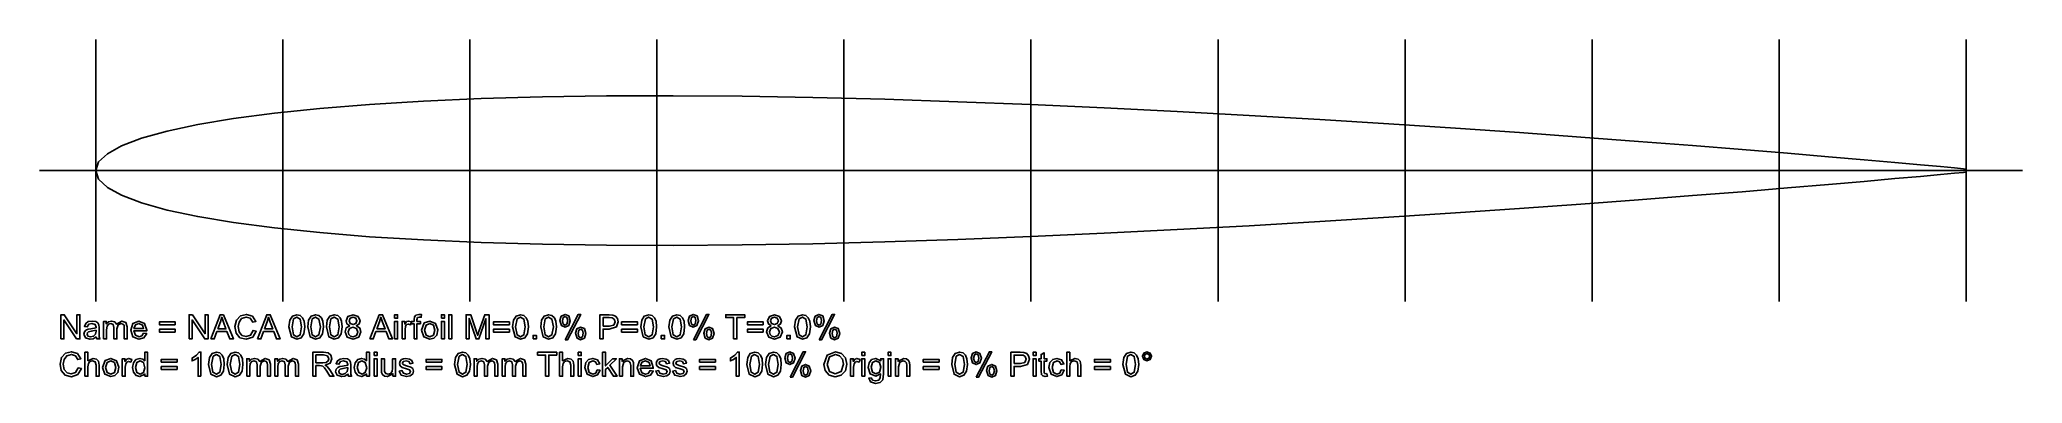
# Model space of a CAD drawing. Extents: x 0 to 106, y 0 to 18.
import ezdxf

# ---------------------------------------------------------------- set-up
doc = ezdxf.new("R2010")
doc.units = 0

msp = doc.modelspace()

# ---------------------------------------------------------------- linework, layer by layer
at = {"layer": 'Layer 1', "color": 7}
for points in [[(3, 4.5), (3, 18.5)], [(0, 11.5), (106, 11.5)], [(5.558008, 2.800586), (5.721484, 2.780371), (5.578222, 2.558008), (5.311035, 2.478906), (4.98584, 2.604589), (4.866308, 2.958788), (4.987597, 3.324413), (5.302246, 3.454492), (5.608105, 3.32705), (5.726758, 2.968456), (5.725879, 2.926269), (5.029785, 2.926269), (5.116797, 2.690723), (5.311914, 2.608985), (5.460449, 2.654688), (5.558007, 2.800586), (5.558008, 2.800586)], [(5.038574, 3.056348), (5.559766, 3.056348), (5.5, 3.233008), (5.304004, 3.324414), (5.120312, 3.251465), (5.038574, 3.056348), (5.038574, 3.056348)], [(7.252539, 3.257617), (6.401758, 3.257617), (6.401758, 3.405273), (7.252539, 3.405273), (7.252539, 3.257617)], [(11.411523, 2.951757), (11.582031, 2.908691), (11.388672, 2.587891), (11.048535, 2.478027), (10.709277, 2.562402), (10.510644, 2.808496), (10.442974, 3.153906), (10.519434, 3.50459), (10.738282, 3.732227), (11.051173, 3.810449), (11.376368, 3.712012), (11.560059, 3.435156), (11.392188, 3.395605), (11.26211, 3.60039), (11.047657, 3.664551), (10.798927, 3.593359), (10.65918, 3.401758), (10.61875, 3.154785), (10.66621, 2.867383), (10.815624, 2.68457), (11.034471, 2.623926), (11.27705, 2.706543), (11.411522, 2.951758), (11.411523, 2.951757)], [(13.329296, 3.135449), (13.375876, 3.502832), (13.515622, 3.718164), (13.749411, 3.79375), (13.931345, 3.751562), (14.060544, 3.631152), (14.140524, 3.439551), (14.169524, 3.135449), (14.122944, 2.768945), (13.983198, 2.553613), (13.749409, 2.478027), (13.456734, 2.611621), (13.329292, 3.135449), (13.329296, 3.135449)], [(13.491894, 3.135449), (13.565724, 2.712695), (13.749415, 2.608105), (13.932228, 2.713574), (14.006938, 3.135449), (13.932228, 3.558203), (13.747657, 3.662793), (13.573634, 3.570508), (13.491894, 3.135449), (13.491894, 3.135449)], [(14.330371, 3.135449), (14.376951, 3.502832), (14.516697, 3.718164), (14.750486, 3.79375), (14.93242, 3.751562), (15.061619, 3.631152), (15.141599, 3.439551), (15.170599, 3.135449), (15.124019, 2.768945), (14.984273, 2.553613), (14.750484, 2.478027), (14.457808, 2.611621), (14.330367, 3.135449), (14.330371, 3.135449)], [(14.492969, 3.135449), (14.566799, 2.712695), (14.75049, 2.608105), (14.933303, 2.713574), (15.008013, 3.135449), (14.933303, 3.558203), (14.748732, 3.662793), (14.574709, 3.570508), (14.492969, 3.135449), (14.492969, 3.135449)], [(15.331445, 3.135449), (15.378025, 3.502832), (15.517771, 3.718164), (15.75156, 3.79375), (15.933494, 3.751562), (16.062693, 3.631152), (16.142673, 3.439551), (16.171673, 3.135449), (16.125093, 2.768945), (15.985347, 2.553613), (15.751558, 2.478027), (15.458882, 2.611621), (15.331441, 3.135449), (15.331445, 3.135449)], [(15.494042, 3.135449), (15.567872, 2.712695), (15.751563, 2.608105), (15.934375, 2.713574), (16.009085, 3.135449), (15.934375, 3.558203), (15.749805, 3.662793), (15.575782, 3.570508), (15.494042, 3.135449), (15.494042, 3.135449)], [(16.575977, 3.19873), (16.430078, 3.301562), (16.382618, 3.461523), (16.483692, 3.697949), (16.752638, 3.79375), (17.02422, 3.695312), (17.127052, 3.457129), (17.079592, 3.300683), (16.937209, 3.19873), (17.117385, 3.073926), (17.179785, 2.868261), (17.062891, 2.590527), (16.755273, 2.478027), (16.447656, 2.590527), (16.330762, 2.872656), (16.394042, 3.082715), (16.575976, 3.19873), (16.575977, 3.19873)], [(16.544337, 3.466796), (16.603227, 3.317382), (16.756156, 3.259374), (16.90557, 3.316503), (16.96446, 3.458007), (16.90382, 3.603906), (16.754406, 3.663671), (16.604113, 3.605664), (16.544343, 3.466796), (16.544337, 3.466796)], [(18.028809, 3.029101), (18.465625, 3.029101), (18.331152, 3.385937), (18.239742, 3.653125), (18.170312, 3.407031), (18.028809, 3.029101)], [(20.419432, 2.966699), (20.563573, 3.350781), (20.857128, 3.454492), (21.171776, 3.32793), (21.293944, 2.979883), (21.239454, 2.695996), (21.08213, 2.536035), (20.85713, 2.478906), (20.539845, 2.60459), (20.419434, 2.966699), (20.419432, 2.966699)], [(20.58203, 2.966699), (20.66025, 2.697754), (20.857125, 2.608985), (21.053121, 2.698633), (21.131341, 2.971973), (21.052241, 3.233887), (20.857124, 3.323535), (20.660249, 3.234766), (20.582029, 2.966699), (20.58203, 2.966699)], [(25.111034, 3.257617), (24.260252, 3.257617), (24.260252, 3.405273), (25.111034, 3.405273), (25.111034, 3.257617)], [(25.285936, 3.135449), (25.332516, 3.502832), (25.472262, 3.718164), (25.706052, 3.79375), (25.887985, 3.751562), (26.017184, 3.631152), (26.097164, 3.439551), (26.126164, 3.135449), (26.079584, 2.768945), (25.939838, 2.553613), (25.706049, 2.478027), (25.413373, 2.611621), (25.285931, 3.135449), (25.285936, 3.135449)], [(25.448534, 3.135449), (25.522364, 2.712695), (25.706056, 2.608105), (25.888868, 2.713574), (25.963578, 3.135449), (25.888868, 3.558203), (25.704298, 3.662793), (25.530274, 3.570508), (25.448534, 3.135449), (25.448534, 3.135449)], [(26.787109, 3.135449), (26.833689, 3.502832), (26.973435, 3.718164), (27.207225, 3.79375), (27.389158, 3.751562), (27.518357, 3.631152), (27.598337, 3.439551), (27.627337, 3.135449), (27.580757, 2.768945), (27.441011, 2.553613), (27.207222, 2.478027), (26.914546, 2.611621), (26.787104, 3.135449), (26.787109, 3.135449)], [(26.949707, 3.135449), (27.023537, 2.712695), (27.207229, 2.608105), (27.390041, 2.713574), (27.464751, 3.135449), (27.390041, 3.558203), (27.205471, 3.662793), (27.031447, 3.570508), (26.949707, 3.135449), (26.949707, 3.135449)], [(27.818066, 3.479102), (27.887496, 3.71377), (28.088765, 3.810449), (28.289156, 3.723438), (28.369136, 3.469434), (28.288276, 3.217188), (28.090522, 3.129297), (27.895405, 3.216309), (27.818065, 3.479101), (27.818066, 3.479102)], [(28.093164, 3.701465), (27.994724, 3.650488), (27.956054, 3.463281), (27.995604, 3.288379), (28.093164, 3.238281), (28.191604, 3.289258), (28.231154, 3.475586), (28.191604, 3.650488), (28.093164, 3.701465), (28.093164, 3.701465)], [(30.123437, 3.175879), (30.456543, 3.175879), (30.691211, 3.237402), (30.760641, 3.410546), (30.719331, 3.548535), (30.612104, 3.625), (30.453022, 3.636425), (30.123432, 3.636425), (30.123437, 3.175879)], [(31.965625, 3.257617), (31.114844, 3.257617), (31.114844, 3.405273), (31.965625, 3.405273), (31.965625, 3.257617)], [(32.140526, 3.135449), (32.187106, 3.502832), (32.326852, 3.718164), (32.560641, 3.79375), (32.742575, 3.751562), (32.871774, 3.631152), (32.951754, 3.43955), (32.980754, 3.135449), (32.934174, 2.768945), (32.794428, 2.553613), (32.560639, 2.478027), (32.267963, 2.611621), (32.140522, 3.135449), (32.140526, 3.135449)], [(32.303123, 3.135449), (32.376953, 2.712695), (32.560644, 2.608105), (32.743456, 2.713574), (32.818166, 3.135449), (32.743456, 3.558203), (32.558886, 3.662793), (32.384863, 3.570507), (32.303123, 3.135449), (32.303123, 3.135449)], [(33.641697, 3.135449), (33.688277, 3.502832), (33.828023, 3.718164), (34.061812, 3.79375), (34.243746, 3.751562), (34.372945, 3.631152), (34.452925, 3.439551), (34.481925, 3.135449), (34.435345, 2.768945), (34.295599, 2.553613), (34.06181, 2.478027), (33.769134, 2.611621), (33.641693, 3.135449), (33.641697, 3.135449)], [(33.804295, 3.135449), (33.878125, 2.712695), (34.061816, 2.608105), (34.244629, 2.713574), (34.319339, 3.135449), (34.244629, 3.558203), (34.060058, 3.662793), (33.886035, 3.570508), (33.804295, 3.135449), (33.804295, 3.135449)], [(34.672655, 3.479102), (34.742085, 3.71377), (34.943355, 3.810449), (35.143745, 3.723438), (35.223725, 3.469434), (35.142865, 3.217188), (34.945111, 3.129297), (34.749994, 3.216309), (34.672654, 3.479101), (34.672655, 3.479102)], [(34.947753, 3.701465), (34.849313, 3.650488), (34.810643, 3.463281), (34.850193, 3.288379), (34.947753, 3.238281), (35.046193, 3.289258), (35.085743, 3.475586), (35.046193, 3.650488), (34.947753, 3.701465), (34.947753, 3.701465)], [(38.686622, 3.257617), (37.835841, 3.257617), (37.835841, 3.405273), (38.686622, 3.405273), (38.686622, 3.257617)], [(39.10498, 3.19873), (38.959081, 3.301563), (38.911621, 3.461523), (39.012696, 3.697949), (39.281641, 3.79375), (39.553223, 3.695312), (39.656055, 3.457129), (39.608595, 3.300684), (39.466212, 3.198731), (39.646388, 3.073926), (39.708788, 2.868262), (39.591894, 2.590527), (39.284277, 2.478027), (38.976659, 2.590527), (38.859765, 2.872656), (38.923045, 3.082715), (39.104979, 3.198731), (39.10498, 3.19873)], [(39.07334, 3.466797), (39.13223, 3.317383), (39.285159, 3.259375), (39.434574, 3.316504), (39.493464, 3.458008), (39.432824, 3.603906), (39.28341, 3.663672), (39.133117, 3.605664), (39.073347, 3.466797), (39.07334, 3.466797)], [(40.362694, 3.135449), (40.409274, 3.502832), (40.54902, 3.718164), (40.782809, 3.79375), (40.964743, 3.751562), (41.093942, 3.631152), (41.173922, 3.439551), (41.202922, 3.135449), (41.156342, 2.768945), (41.016596, 2.553613), (40.782807, 2.478027), (40.490131, 2.611621), (40.36269, 3.135449), (40.362694, 3.135449)], [(40.525291, 3.135449), (40.599121, 2.712695), (40.782812, 2.608105), (40.965624, 2.713574), (41.040334, 3.135449), (40.965624, 3.558203), (40.781054, 3.662793), (40.607031, 3.570508), (40.525291, 3.135449), (40.525291, 3.135449)], [(41.393652, 3.479102), (41.463082, 3.71377), (41.664351, 3.810449), (41.864742, 3.723438), (41.944722, 3.469434), (41.863862, 3.217188), (41.666108, 3.129297), (41.470991, 3.216309), (41.393651, 3.479101), (41.393652, 3.479102)], [(41.66875, 3.701465), (41.57031, 3.650488), (41.53164, 3.463281), (41.57119, 3.288379), (41.66875, 3.238281), (41.76719, 3.289258), (41.80674, 3.475586), (41.76719, 3.650488), (41.66875, 3.701465), (41.66875, 3.701465)], [(3.014453, 2.968457), (2.756055, 2.908691), (2.618066, 2.87705), (2.555664, 2.825195), (2.533691, 2.750488), (2.581152, 2.645019), (2.721777, 2.602831), (2.884375, 2.642382), (2.988965, 2.752245), (3.014453, 2.910449), (3.014453, 2.968457)], [(16.493357, 2.871777), (16.524997, 2.74082), (16.620797, 2.642383), (16.757027, 2.608106), (16.944234, 2.681055), (17.018064, 2.866504), (16.941604, 3.055469), (16.75176, 3.130176), (16.566311, 3.056348), (16.493361, 2.871778), (16.493357, 2.871777)], [(25.111034, 2.866504), (24.260252, 2.866504), (24.260252, 3.01416), (25.111034, 3.01416), (25.111034, 2.866504)], [(28.651269, 2.802344), (28.720699, 3.037012), (28.922847, 3.133692), (29.123238, 3.04668), (29.203218, 2.792676), (29.122358, 2.54043), (28.923725, 2.452539), (28.728608, 2.539551), (28.651268, 2.802344), (28.651269, 2.802344)], [(28.927246, 3.024707), (28.827926, 2.973731), (28.789256, 2.786524), (28.828806, 2.612501), (28.926366, 2.561523), (29.025686, 2.612501), (29.065236, 2.798829), (29.025686, 2.973731), (28.927246, 3.024707), (28.927246, 3.024707)], [(31.965625, 2.866504), (31.114844, 2.866504), (31.114844, 3.01416), (31.965625, 3.01416), (31.965625, 2.866504)], [(35.505859, 2.802344), (35.575289, 3.037012), (35.777438, 3.133692), (35.977828, 3.04668), (36.057808, 2.792676), (35.976948, 2.54043), (35.778316, 2.452539), (35.583198, 2.539551), (35.505858, 2.802344), (35.505859, 2.802344)], [(35.781835, 3.024707), (35.682515, 2.973731), (35.643845, 2.786524), (35.683395, 2.612501), (35.780955, 2.561523), (35.880275, 2.612501), (35.919825, 2.798829), (35.880275, 2.973731), (35.781835, 3.024707), (35.781835, 3.024707)], [(38.686622, 2.866504), (37.835841, 2.866504), (37.835841, 3.01416), (38.686622, 3.01416), (38.686622, 2.866504)], [(39.02236, 2.871777), (39.054, 2.74082), (39.1498, 2.642383), (39.28603, 2.608106), (39.473237, 2.681055), (39.547067, 2.866505), (39.470607, 3.055469), (39.280763, 3.130176), (39.095314, 3.056348), (39.022364, 2.871778), (39.02236, 2.871777)], [(42.226855, 2.802344), (42.296285, 3.037012), (42.498433, 3.133692), (42.698824, 3.04668), (42.778804, 2.792676), (42.697944, 2.54043), (42.499311, 2.452539), (42.304194, 2.539551), (42.226854, 2.802344), (42.226855, 2.802344)], [(42.502832, 3.024707), (42.403512, 2.973731), (42.364842, 2.786524), (42.404392, 2.612501), (42.501952, 2.561523), (42.601272, 2.612501), (42.640822, 2.798829), (42.601272, 2.973731), (42.502832, 3.024707), (42.502832, 3.024707)], [(2.058203, 0.951758), (2.228711, 0.908692), (2.035351, 0.587891), (1.695215, 0.478027), (1.355957, 0.562402), (1.157324, 0.808496), (1.089648, 1.153906), (1.166113, 1.50459), (1.384961, 1.732227), (1.697852, 1.81045), (2.023047, 1.712013), (2.206738, 1.435157), (2.038867, 1.395606), (1.908789, 1.600391), (1.694336, 1.664551), (1.445606, 1.593359), (1.305859, 1.401757), (1.265429, 1.154784), (1.31289, 0.867382), (1.462305, 0.68457), (1.681152, 0.623926), (1.92373, 0.706543), (2.058203, 0.951757), (2.058203, 0.951758)], [(3.52334, 0.966699), (3.601563, 0.697754), (3.798438, 0.608985), (3.994434, 0.698633), (4.072657, 0.971973), (3.993555, 1.233887), (3.798438, 1.323535), (3.601563, 1.234765), (3.52334, 0.966698), (3.52334, 0.966699)], [(5.125586, 0.96582), (5.201172, 0.697754), (5.37959, 0.608985), (5.555371, 0.69336), (5.62832, 0.952637), (5.554492, 1.233887), (5.372558, 1.323535), (5.195898, 1.237402), (5.125586, 0.96582), (5.125586, 0.96582)], [(7.353613, 1.257617), (6.502832, 1.257617), (6.502832, 1.405273), (7.353613, 1.405273), (7.353613, 1.257617)], [(9.192285, 1.135449), (9.266113, 0.712695), (9.449805, 0.608106), (9.632617, 0.713574), (9.707324, 1.135449), (9.632617, 1.558203), (9.448047, 1.662793), (9.274023, 1.570508), (9.192285, 1.135449), (9.192285, 1.135449)], [(10.030762, 1.135449), (10.077342, 1.502832), (10.217088, 1.718164), (10.450877, 1.79375), (10.63281, 1.751562), (10.76201, 1.631152), (10.84199, 1.43955), (10.87099, 1.135449), (10.82441, 0.768945), (10.684664, 0.553613), (10.450875, 0.478027), (10.158199, 0.611621), (10.030758, 1.135449), (10.030762, 1.135449)], [(10.193359, 1.135449), (10.267189, 0.712695), (10.450881, 0.608106), (10.633693, 0.713574), (10.708403, 1.135449), (10.633693, 1.558203), (10.449123, 1.662793), (10.2751, 1.570508), (10.19336, 1.135449), (10.193359, 1.135449)], [(14.768066, 1.219824), (15.13457, 1.219824), (15.317383, 1.243554), (15.417578, 1.320898), (15.451858, 1.436914), (15.385058, 1.587207), (15.175878, 1.646094), (14.768065, 1.646094), (14.768066, 1.219824)], [(16.483691, 0.615137), (16.314062, 0.509668), (16.140039, 0.478906), (15.903613, 0.553613), (15.820993, 0.746093), (15.851753, 0.870898), (15.933493, 0.962304), (16.047751, 1.014159), (16.188376, 1.03789), (16.470504, 1.092382), (16.471383, 1.133691), (16.426563, 1.269922), (16.246387, 1.323535), (16.081153, 1.283984), (16.002933, 1.145995), (15.848246, 1.167089), (15.917676, 1.32705), (16.057422, 1.421093), (16.269239, 1.454491), (16.463477, 1.426366), (16.57334, 1.355175), (16.62256, 1.247949), (16.63046, 1.10205), (16.63046, 0.891113), (16.64016, 0.611621), (16.680566, 0.5), (16.515332, 0.5), (16.483692, 0.615137), (16.483691, 0.615137)], [(16.981152, 0.96582), (17.056742, 0.697754), (17.235159, 0.608985), (17.410941, 0.69336), (17.483891, 0.952637), (17.410061, 1.233887), (17.228127, 1.323535), (17.051467, 1.237402), (16.981157, 0.96582), (16.981152, 0.96582)], [(19.214454, 0.778613), (19.370899, 0.803222), (19.443849, 0.659082), (19.612599, 0.608984), (19.774318, 0.652929), (19.827048, 0.757518), (19.780468, 0.841893), (19.618749, 0.895506), (19.37705, 0.971092), (19.275097, 1.059862), (19.240817, 1.185546), (19.268937, 1.300683), (19.347157, 1.389452), (19.447353, 1.435155), (19.584462, 1.454491), (19.776942, 1.42285), (19.899989, 1.336717), (19.954479, 1.192576), (19.799791, 1.171482), (19.738271, 1.283982), (19.595888, 1.324412), (19.440321, 1.288377), (19.393741, 1.204002), (19.413081, 1.148631), (19.473731, 1.106443), (19.613477, 1.066013), (19.847266, 0.992185), (19.951856, 0.909568), (19.989646, 0.774217), (19.943066, 0.624803), (19.810351, 0.516697), (19.613476, 0.478904), (19.335742, 0.55449), (19.214453, 0.778611), (19.214454, 0.778613)], [(21.510156, 1.257617), (20.659375, 1.257617), (20.659375, 1.405273), (21.510156, 1.405273), (21.510156, 1.257617)], [(22.185156, 1.135449), (22.231736, 1.502832), (22.371482, 1.718164), (22.605271, 1.79375), (22.787205, 1.751562), (22.916404, 1.631152), (22.996384, 1.43955), (23.025384, 1.135449), (22.978804, 0.768945), (22.839058, 0.553613), (22.605269, 0.478027), (22.312593, 0.611621), (22.185152, 1.135449), (22.185156, 1.135449)], [(22.347754, 1.135449), (22.421584, 0.712695), (22.605275, 0.608105), (22.788088, 0.713574), (22.862798, 1.135449), (22.788088, 1.558203), (22.603517, 1.662793), (22.429494, 1.570508), (22.347754, 1.135449), (22.347754, 1.135449)], [(29.806151, 0.841894), (29.961718, 0.82168), (29.830761, 0.569433), (29.573241, 0.478906), (29.264745, 0.603711), (29.148729, 0.963184), (29.198829, 1.227735), (29.35088, 1.397363), (29.574122, 1.454492), (29.822852, 1.377148), (29.946778, 1.15918), (29.79297, 1.135449), (29.71475, 1.276953), (29.580277, 1.324414), (29.386039, 1.238281), (29.311329, 0.967578), (29.383399, 0.694238), (29.571485, 0.608984), (29.727052, 0.666113), (29.806152, 0.841894), (29.806151, 0.841894)], [(32.637109, 0.800586), (32.800586, 0.780371), (32.657324, 0.558008), (32.390136, 0.478907), (32.064941, 0.60459), (31.94541, 0.958789), (32.066699, 1.324414), (32.381347, 1.454492), (32.687207, 1.327051), (32.805859, 0.968457), (32.80498, 0.92627), (32.108886, 0.92627), (32.195896, 0.690723), (32.391013, 0.608985), (32.539548, 0.654688), (32.637108, 0.800587), (32.637109, 0.800586)], [(32.117675, 1.056348), (32.638867, 1.056348), (32.579097, 1.233008), (32.383101, 1.324414), (32.19941, 1.251465), (32.11767, 1.056348), (32.117675, 1.056348)], [(32.935937, 0.778613), (33.092382, 0.803222), (33.165332, 0.659082), (33.334082, 0.608984), (33.495801, 0.652929), (33.548531, 0.757518), (33.501951, 0.841893), (33.340233, 0.895506), (33.098533, 0.971092), (32.99658, 1.059862), (32.9623, 1.185546), (32.99042, 1.300683), (33.06864, 1.389452), (33.168835, 1.435155), (33.305944, 1.454491), (33.498425, 1.42285), (33.621472, 1.336717), (33.675962, 1.192576), (33.521274, 1.171482), (33.459754, 1.283982), (33.317371, 1.324412), (33.161805, 1.288377), (33.115225, 1.204002), (33.134565, 1.148631), (33.195205, 1.106443), (33.334951, 1.066013), (33.56874, 0.992185), (33.67333, 0.909568), (33.71112, 0.774217), (33.66454, 0.624803), (33.531825, 0.516697), (33.33495, 0.478904), (33.057216, 0.55449), (32.935927, 0.778611), (32.935937, 0.778613)], [(33.835938, 0.778613), (33.992384, 0.803222), (34.065334, 0.659082), (34.234084, 0.608984), (34.395803, 0.652929), (34.448533, 0.757518), (34.401953, 0.841893), (34.240234, 0.895506), (33.998535, 0.971092), (33.896582, 1.059862), (33.862302, 1.185546), (33.890432, 1.300683), (33.968652, 1.389452), (34.068847, 1.435155), (34.205957, 1.454491), (34.398437, 1.42285), (34.521484, 1.336717), (34.575974, 1.192576), (34.421287, 1.171482), (34.359767, 1.283982), (34.217385, 1.324412), (34.061818, 1.288377), (34.015238, 1.204002), (34.034578, 1.148631), (34.095228, 1.106443), (34.234974, 1.066013), (34.468763, 0.992185), (34.573353, 0.909568), (34.611143, 0.774217), (34.564563, 0.624803), (34.431848, 0.516697), (34.234973, 0.478904), (33.957238, 0.55449), (33.835949, 0.778611), (33.835938, 0.778613)], [(36.131641, 1.257617), (35.280859, 1.257617), (35.280859, 1.405273), (36.131641, 1.405273), (36.131641, 1.257617)], [(37.402539, 0.5), (37.244336, 0.5), (37.244336, 1.508105), (37.094043, 1.399121), (36.92793, 1.317383), (36.92793, 1.470312), (37.159961, 1.621484), (37.300586, 1.79375), (37.402539, 1.79375), (37.402539, 0.5)], [(37.807713, 1.135449), (37.854293, 1.502832), (37.994039, 1.718164), (38.227828, 1.79375), (38.409761, 1.751562), (38.538961, 1.631152), (38.618941, 1.43955), (38.647941, 1.135449), (38.601361, 0.768945), (38.461615, 0.553613), (38.227826, 0.478027), (37.93515, 0.611621), (37.807709, 1.135449), (37.807713, 1.135449)], [(37.97031, 1.135449), (38.04414, 0.712695), (38.227832, 0.608106), (38.410644, 0.713574), (38.485354, 1.135449), (38.410644, 1.558203), (38.226074, 1.662793), (38.05205, 1.570508), (37.97031, 1.135449), (37.97031, 1.135449)], [(38.808788, 1.135449), (38.855368, 1.502832), (38.995114, 1.718164), (39.228903, 1.79375), (39.410837, 1.751562), (39.540036, 1.631152), (39.620016, 1.43955), (39.649016, 1.135449), (39.602436, 0.768945), (39.46269, 0.553613), (39.2289, 0.478027), (38.936225, 0.611621), (38.808783, 1.135449), (38.808788, 1.135449)], [(38.971386, 1.135449), (39.045216, 0.712695), (39.228907, 0.608106), (39.41172, 0.713574), (39.48643, 1.135449), (39.41172, 1.558203), (39.22715, 1.662793), (39.053126, 1.570508), (38.971386, 1.135449), (38.971386, 1.135449)], [(39.839747, 1.479102), (39.909177, 1.71377), (40.110447, 1.81045), (40.310838, 1.723438), (40.390818, 1.469434), (40.309958, 1.217188), (40.112204, 1.129297), (39.917087, 1.216309), (39.839747, 1.479101), (39.839747, 1.479102)], [(40.114845, 1.701465), (40.016405, 1.650489), (39.977735, 1.463282), (40.017285, 1.288379), (40.114845, 1.238281), (40.213285, 1.289258), (40.252835, 1.475586), (40.213285, 1.650489), (40.114845, 1.701465), (40.114845, 1.701465)], [(40.67295, 0.802344), (40.74238, 1.037012), (40.944528, 1.133692), (41.144919, 1.04668), (41.224899, 0.792676), (41.144039, 0.54043), (40.945406, 0.452539), (40.750289, 0.539551), (40.672949, 0.802344), (40.67295, 0.802344)], [(41.922751, 1.127539), (42.095016, 1.629394), (42.539743, 1.811328), (42.861423, 1.726074), (43.079391, 1.48789), (43.154981, 1.14248), (43.075881, 0.791797), (42.85176, 0.557129), (42.538869, 0.478027), (42.213674, 0.565918), (41.996584, 0.805859), (41.922754, 1.127539), (41.922751, 1.127539)], [(42.098532, 1.124899), (42.223337, 0.757516), (42.537985, 0.623922), (42.854391, 0.759274), (42.979196, 1.143356), (42.925586, 1.417575), (42.770019, 1.599508), (42.540625, 1.664547), (42.228613, 1.539743), (42.098535, 1.124899), (42.098532, 1.124899)], [(44.324802, 0.422656), (44.47861, 0.399804), (44.53222, 0.296093), (44.693059, 0.252148), (44.862688, 0.296093), (44.943548, 0.41914), (44.954978, 0.622167), (44.696579, 0.5), (44.39863, 0.638867), (44.293161, 0.971973), (44.341501, 1.218066), (44.481247, 1.392969), (44.697458, 1.454492), (44.969919, 1.320898), (44.969919, 1.433398), (45.115817, 1.433398), (45.115817, 0.626562), (45.070997, 0.318066), (44.930372, 0.173925), (44.693946, 0.121191), (44.424122, 0.196777), (44.324802, 0.422656), (44.324802, 0.422656)], [(44.455759, 0.983398), (44.528709, 0.715332), (44.711521, 0.630957), (44.894334, 0.714453), (44.968164, 0.978125), (44.891704, 1.236523), (44.708892, 1.323535), (44.529595, 1.237402), (44.455765, 0.983398), (44.455759, 0.983398)], [(48.088279, 1.257617), (47.237498, 1.257617), (47.237498, 1.405273), (48.088279, 1.405273), (48.088279, 1.257617)], [(48.763279, 1.135449), (48.809859, 1.502832), (48.949605, 1.718164), (49.183394, 1.79375), (49.365328, 1.751562), (49.494527, 1.631152), (49.574507, 1.43955), (49.603507, 1.135449), (49.556927, 0.768945), (49.417181, 0.553613), (49.183392, 0.478027), (48.890716, 0.611621), (48.763275, 1.135449), (48.763279, 1.135449)], [(48.925877, 1.135449), (48.999707, 0.712695), (49.183398, 0.608105), (49.366211, 0.713574), (49.440921, 1.135449), (49.366211, 1.558203), (49.18164, 1.662793), (49.007617, 1.570508), (48.925877, 1.135449), (48.925877, 1.135449)], [(49.794238, 1.479101), (49.863668, 1.713769), (50.064938, 1.810449), (50.265328, 1.723437), (50.345308, 1.469434), (50.264448, 1.217188), (50.066694, 1.129297), (49.871577, 1.216309), (49.794237, 1.479101), (49.794238, 1.479101)], [(50.069335, 1.701465), (49.970895, 1.650489), (49.932225, 1.463282), (49.971775, 1.288379), (50.069335, 1.238281), (50.167775, 1.289258), (50.207325, 1.475586), (50.167775, 1.650489), (50.069335, 1.701465), (50.069335, 1.701465)], [(50.070214, 0.452539), (50.775097, 1.810449), (50.903417, 1.810449), (50.201171, 0.452539), (50.070214, 0.452539)], [(50.627441, 0.802344), (50.696871, 1.037012), (50.89902, 1.133692), (51.09941, 1.04668), (51.17939, 0.792676), (51.09853, 0.54043), (50.899898, 0.452539), (50.70478, 0.539551), (50.62744, 0.802344), (50.627441, 0.802344)], [(52.099609, 1.175879), (52.432714, 1.175879), (52.667382, 1.237402), (52.736812, 1.410547), (52.695502, 1.548535), (52.58828, 1.625), (52.429198, 1.636426), (52.099609, 1.636426), (52.099609, 1.175879)], [(53.854783, 0.641504), (53.877633, 0.501758), (53.758102, 0.487696), (53.624508, 0.514942), (53.557708, 0.586133), (53.538368, 0.77334), (53.538368, 1.310351), (53.422361, 1.310351), (53.422361, 1.433398), (53.538377, 1.433398), (53.538377, 1.664551), (53.695701, 1.759473), (53.695701, 1.433399), (53.854783, 1.433399), (53.854783, 1.310352), (53.695701, 1.310352), (53.695701, 0.764551), (53.703601, 0.677539), (53.730851, 0.646777), (53.785341, 0.635351), (53.854771, 0.641501), (53.854783, 0.641504)], [(54.618554, 0.841894), (54.77412, 0.82168), (54.643163, 0.569433), (54.385644, 0.478906), (54.077148, 0.603711), (53.961132, 0.963184), (54.011232, 1.227735), (54.163282, 1.397363), (54.386525, 1.454492), (54.635255, 1.377148), (54.759181, 1.15918), (54.605372, 1.135449), (54.527152, 1.276953), (54.392679, 1.324414), (54.198441, 1.238281), (54.123731, 0.967578), (54.195801, 0.694238), (54.383887, 0.608984), (54.539453, 0.666113), (54.618553, 0.841894), (54.618554, 0.841894)], [(57.242969, 1.257617), (56.392187, 1.257617), (56.392187, 1.405273), (57.242969, 1.405273), (57.242969, 1.257617)], [(57.917969, 1.135449), (57.964549, 1.502832), (58.104295, 1.718164), (58.338084, 1.79375), (58.520018, 1.751562), (58.649217, 1.631152), (58.729197, 1.43955), (58.758197, 1.135449), (58.711617, 0.768945), (58.571871, 0.553613), (58.338082, 0.478027), (58.045406, 0.611621), (57.917965, 1.135449), (57.917969, 1.135449)], [(58.080566, 1.135449), (58.154396, 0.712695), (58.338087, 0.608105), (58.520899, 0.713574), (58.595609, 1.135449), (58.520899, 1.558203), (58.336329, 1.662793), (58.162306, 1.570508), (58.080566, 1.135449), (58.080566, 1.135449)], [(58.956834, 1.566992), (59.028024, 1.739258), (59.20029, 1.810449), (59.373434, 1.739258), (59.444624, 1.566992), (59.372554, 1.393848), (59.200289, 1.322657), (59.028023, 1.393848), (58.956833, 1.566992), (58.956834, 1.566992)], [(59.052634, 1.566992), (59.095704, 1.461523), (59.201173, 1.418457), (59.304884, 1.461523), (59.348834, 1.566992), (59.304884, 1.671582), (59.201173, 1.715527), (59.095704, 1.671582), (59.052634, 1.566992), (59.052634, 1.566992)], [(16.470507, 0.968457), (16.212109, 0.908691), (16.074121, 0.87705), (16.011721, 0.825194), (15.989751, 0.750487), (16.037211, 0.645018), (16.177836, 0.60283), (16.340433, 0.642381), (16.445023, 0.752244), (16.470513, 0.910448), (16.470507, 0.968457)], [(21.510156, 0.866504), (20.659375, 0.866504), (20.659375, 1.01416), (21.510156, 1.01416), (21.510156, 0.866504)], [(36.131641, 0.866504), (35.280859, 0.866504), (35.280859, 1.01416), (36.131641, 1.01416), (36.131641, 0.866504)], [(40.948927, 1.024707), (40.849607, 0.973731), (40.810937, 0.786524), (40.850487, 0.6125), (40.948047, 0.561523), (41.047367, 0.6125), (41.086917, 0.798829), (41.047367, 0.973731), (40.948927, 1.024707), (40.948927, 1.024707)], [(48.088279, 0.866504), (47.237498, 0.866504), (47.237498, 1.01416), (48.088279, 1.01416), (48.088279, 0.866504)], [(50.903417, 1.024707), (50.804097, 0.973731), (50.765427, 0.786524), (50.804977, 0.6125), (50.902537, 0.561523), (51.001857, 0.6125), (51.041407, 0.798829), (51.001857, 0.973731), (50.903417, 1.024707), (50.903417, 1.024707)], [(57.242969, 0.866504), (56.392187, 0.866504), (56.392187, 1.01416), (57.242969, 1.01416), (57.242969, 0.866504)]]:
    msp.add_lwpolyline(points, dxfattribs=at)
at = {"layer": 'Layer 1', "color": 96}
for points in [[(13, 4.5), (13, 18.5)], [(23, 4.5), (23, 18.5)], [(33, 4.5), (33, 18.5)], [(43, 4.5), (43, 18.5)], [(53, 4.5), (53, 18.5)], [(63, 4.5), (63, 18.5)], [(73, 4.5), (73, 18.5)], [(83, 4.5), (83, 18.5)], [(93, 4.5), (93, 18.5)], [(103, 4.5), (103, 18.5)]]:
    msp.add_lwpolyline(points, dxfattribs=at)
at = {"layer": 'Layer 1', "color": 10}
msp.add_lwpolyline([(103, 11.58), (102.85, 11.6), (102.38, 11.64), (101.62, 11.71), (100.55, 11.81), (99.19, 11.93), (97.55, 12.08), (95.63, 12.24), (93.45, 12.43), (91.02, 12.63), (88.36, 12.84), (85.47, 13.06), (82.39, 13.29), (79.12, 13.53), (75.7, 13.76), (72.13, 14), (68.45, 14.23), (64.67, 14.45), (60.82, 14.66), (56.92, 14.85), (53, 15.03), (49.08, 15.18), (45.18, 15.31), (41.33, 15.41), (37.55, 15.47), (33.87, 15.5), (30.3, 15.49), (26.88, 15.44), (23.61, 15.35), (20.53, 15.21), (17.64, 15.04), (14.98, 14.82), (12.55, 14.57), (10.37, 14.28), (8.45, 13.96), (6.81, 13.61), (5.45, 13.23), (4.38, 12.82), (3.62, 12.4), (3.15, 11.96), (3, 11.5), (3.15, 11.04), (3.62, 10.6), (4.38, 10.18), (5.45, 9.77), (6.81, 9.39), (8.45, 9.04), (10.37, 8.72), (12.55, 8.43), (14.98, 8.18), (17.64, 7.96), (20.53, 7.79), (23.61, 7.65), (26.88, 7.56), (30.3, 7.51), (33.87, 7.5), (37.55, 7.53), (41.33, 7.59), (45.18, 7.69), (49.08, 7.82), (53, 7.97), (56.92, 8.15), (60.82, 8.34), (64.67, 8.55), (68.45, 8.77), (72.13, 9), (75.7, 9.24), (79.12, 9.47), (82.39, 9.71), (85.47, 9.94), (88.36, 10.16), (91.02, 10.37), (93.45, 10.57), (95.63, 10.76), (97.55, 10.92), (99.19, 11.07), (100.55, 11.19), (101.62, 11.29), (102.38, 11.36), (102.85, 11.4), (103, 11.42)], dxfattribs=at)
at = {"layer": 'Layer 1', "color": 170}
msp.add_lwpolyline([(3, 11.5), (103, 11.5)], dxfattribs=at)
at = {"layer": 'Layer 1', "color": 7}
for points in [[(1.137109, 2.5), (1.137109, 3.788477), (1.312012, 3.788477), (1.98877, 2.776855), (1.98877, 3.788477), (2.152246, 3.788477), (2.152246, 2.5), (1.977344, 2.5), (1.300586, 3.5125), (1.300586, 2.5), (1.137109, 2.5)], [(3.027637, 2.615137), (2.858008, 2.509668), (2.683984, 2.478906), (2.447559, 2.553613), (2.364942, 2.746093), (2.395704, 2.870898), (2.477442, 2.962304), (2.591699, 3.014159), (2.732324, 3.03789), (3.014453, 3.092382), (3.015332, 3.133691), (2.970508, 3.269922), (2.790332, 3.323535), (2.625098, 3.283984), (2.546875, 3.145995), (2.392187, 3.16709), (2.461621, 3.327051), (2.601368, 3.421094), (2.813184, 3.454493), (3.007422, 3.426368), (3.117285, 3.355177), (3.166504, 3.24795), (3.174414, 3.102052), (3.174414, 2.891114), (3.184084, 2.611622), (3.224512, 2.5), (3.059277, 2.5), (3.027637, 2.615137), (3.027637, 2.615137)], [(3.419629, 2.5), (3.419629, 3.433398), (3.561133, 3.433398), (3.561133, 3.302441), (3.678027, 3.412305), (3.844141, 3.454493), (4.01377, 3.411427), (4.107813, 3.291016), (4.396094, 3.454493), (4.609668, 3.377149), (4.684375, 3.140723), (4.684375, 2.5), (4.527051, 2.5), (4.527051, 3.087988), (4.511231, 3.224219), (4.45586, 3.291895), (4.360938, 3.317383), (4.197461, 3.251465), (4.132422, 3.042285), (4.132422, 2.5), (3.974219, 2.5), (3.974219, 3.106445), (3.935547, 3.264648), (3.808984, 3.317382), (3.685058, 3.282226), (3.60332, 3.179394), (3.577832, 2.984277), (3.577832, 2.5), (3.419629, 2.5)], [(7.989941, 2.5), (7.989941, 3.788477), (8.164844, 3.788477), (8.841601, 2.776855), (8.841601, 3.788477), (9.005078, 3.788477), (9.005078, 2.5), (8.830176, 2.5), (8.153418, 3.5125), (8.153418, 2.5), (7.989941, 2.5)], [(9.150097, 2.5), (9.644921, 3.788477), (9.828613, 3.788477), (10.355956, 2.5), (10.161718, 2.5), (10.011425, 2.890234), (9.472656, 2.890234), (9.331152, 2.5), (9.150097, 2.5)], [(9.521874, 3.029101), (9.958691, 3.029101), (9.824218, 3.385937), (9.732812, 3.653125), (9.663378, 3.407031), (9.521874, 3.029101)], [(11.650585, 2.5), (12.14541, 3.788477), (12.329101, 3.788477), (12.856445, 2.5), (12.662206, 2.5), (12.511913, 2.890234), (11.973144, 2.890234), (11.83164, 2.5), (11.650585, 2.5)], [(12.022363, 3.029101), (12.459179, 3.029101), (12.324706, 3.385937), (12.2333, 3.653125), (12.163867, 3.407031), (12.022363, 3.029101)], [(17.657031, 2.5), (18.151855, 3.788477), (18.335547, 3.788477), (18.862891, 2.5), (18.668652, 2.5), (18.518359, 2.890234), (17.97959, 2.890234), (17.838086, 2.5), (17.657031, 2.5)], [(18.979786, 3.606543), (18.979786, 3.788477), (19.137989, 3.788477), (19.137989, 3.606543), (18.979786, 3.606543)], [(18.979786, 2.5), (18.979786, 3.433398), (19.137989, 3.433398), (19.137989, 2.5), (18.979786, 2.5)], [(19.377051, 2.5), (19.377051, 3.433398), (19.519434, 3.433398), (19.519434, 3.291894), (19.619629, 3.422852), (19.721582, 3.454492), (19.88418, 3.403516), (19.82969, 3.256738), (19.713674, 3.291015), (19.620514, 3.259374), (19.561624, 3.173241), (19.535254, 2.988671), (19.535254, 2.5), (19.377051, 2.5)], [(20.016015, 2.5), (20.016015, 3.310351), (19.876269, 3.310351), (19.876269, 3.433398), (20.016015, 3.433398), (20.016015, 3.532715), (20.032715, 3.672461), (20.112695, 3.771777), (20.274413, 3.810449), (20.42207, 3.794629), (20.39834, 3.656641), (20.30518, 3.66543), (20.203227, 3.634668), (20.173347, 3.519531), (20.173347, 3.433398), (20.355281, 3.433398), (20.355281, 3.310351), (20.173339, 3.310351), (20.173339, 2.5), (20.016015, 2.5)], [(21.480274, 3.606543), (21.480274, 3.788477), (21.638477, 3.788477), (21.638477, 3.606543), (21.480274, 3.606543)], [(21.480274, 2.5), (21.480274, 3.433398), (21.638477, 3.433398), (21.638477, 2.5), (21.480274, 2.5)], [(21.875782, 2.5), (21.875782, 3.788477), (22.033985, 3.788477), (22.033985, 2.5), (21.875782, 2.5)], [(22.794238, 2.5), (22.794238, 3.788477), (23.050879, 3.788477), (23.355859, 2.876172), (23.417379, 2.685449), (23.485929, 2.891992), (23.794426, 3.788477), (24.02382, 3.788477), (24.02382, 2.5), (23.859473, 2.5), (23.859473, 3.578418), (23.485059, 2.5), (23.33125, 2.5), (22.958594, 3.596875), (22.958594, 2.5), (22.794238, 2.5)], [(28.094043, 2.452539), (28.798925, 3.810449), (28.927246, 3.810449), (28.225, 2.452539), (28.094043, 2.452539)], [(29.952929, 2.5), (29.952929, 3.788477), (30.438964, 3.788477), (30.634961, 3.776172), (30.794043, 3.715527), (30.896875, 3.591602), (30.936425, 3.41582), (30.831836, 3.137207), (30.453906, 3.023828), (30.123437, 3.023828), (30.123437, 2.5), (29.952929, 2.5)], [(34.948632, 2.452539), (35.653515, 3.810449), (35.781835, 3.810449), (35.079589, 2.452539), (34.948632, 2.452539)], [(37.102834, 2.5), (37.102834, 3.636426), (36.678323, 3.636426), (36.678323, 3.788477), (37.699612, 3.788477), (37.699612, 3.636426), (37.273342, 3.636426), (37.273342, 2.5), (37.102834, 2.5)], [(41.669629, 2.452539), (42.374512, 3.810449), (42.502832, 3.810449), (41.800586, 2.452539), (41.669629, 2.452539)], [(7.252539, 2.866504), (6.401758, 2.866504), (6.401758, 3.01416), (7.252539, 3.01416), (7.252539, 2.866504)], [(26.37578, 2.5), (26.37578, 2.680176), (26.555955, 2.680176), (26.555955, 2.5), (26.37578, 2.5)], [(33.230371, 2.5), (33.230371, 2.680176), (33.410547, 2.680176), (33.410547, 2.5), (33.230371, 2.5)], [(39.951368, 2.5), (39.951368, 2.680176), (40.131544, 2.680176), (40.131544, 2.5), (39.951368, 2.5)], [(2.418555, 0.5), (2.418555, 1.788476), (2.576758, 1.788476), (2.576758, 1.326172), (2.85625, 1.454492), (3.036426, 1.413183), (3.14541, 1.300683), (3.178808, 1.091503), (3.178808, 0.5), (3.020605, 0.5), (3.020605, 1.091504), (2.96875, 1.263769), (2.823731, 1.318262), (2.691016, 1.281348), (2.603125, 1.18291), (2.576758, 1.010644), (2.576758, 0.5), (2.418555, 0.5)], [(3.360742, 0.966699), (3.504883, 1.350781), (3.798437, 1.454492), (4.113086, 1.32793), (4.235254, 0.979883), (4.180762, 0.695996), (4.023438, 0.536035), (3.798438, 0.478906), (3.481153, 0.60459), (3.360742, 0.966699), (3.360742, 0.966699)], [(4.418945, 0.5), (4.418945, 1.433398), (4.561328, 1.433398), (4.561328, 1.291895), (4.661523, 1.422852), (4.763476, 1.454493), (4.926074, 1.403516), (4.871582, 1.256738), (4.755566, 1.291015), (4.662402, 1.259374), (4.603515, 1.173241), (4.577148, 0.988671), (4.577148, 0.5), (4.418945, 0.5)], [(5.625683, 0.5), (5.625683, 0.617773), (5.364648, 0.478906), (5.158984, 0.540429), (5.013965, 0.711816), (4.962988, 0.96582), (5.00957, 1.218945), (5.149316, 1.393847), (5.357616, 1.454492), (5.50791, 1.418457), (5.615136, 1.326172), (5.615136, 1.788476), (5.772461, 1.788476), (5.772461, 0.5), (5.625683, 0.5)], [(8.624512, 0.5), (8.466308, 0.5), (8.466308, 1.508105), (8.316015, 1.399121), (8.149902, 1.317383), (8.149902, 1.470312), (8.381933, 1.621484), (8.522558, 1.79375), (8.624512, 1.79375), (8.624512, 0.5)], [(9.029687, 1.135449), (9.076269, 1.502832), (9.216016, 1.718164), (9.449805, 1.79375), (9.631738, 1.751562), (9.760937, 1.631152), (9.840917, 1.43955), (9.869921, 1.135449), (9.823339, 0.768945), (9.683593, 0.553613), (9.449804, 0.478027), (9.157129, 0.611621), (9.029687, 1.135449), (9.029687, 1.135449)], [(11.075781, 0.5), (11.075781, 1.433398), (11.217285, 1.433398), (11.217285, 1.302441), (11.334179, 1.412305), (11.500293, 1.454492), (11.669921, 1.411426), (11.763961, 1.291016), (12.052243, 1.454492), (12.265817, 1.377148), (12.340527, 1.140722), (12.340527, 0.5), (12.183203, 0.5), (12.183203, 1.087988), (12.167383, 1.224219), (12.112013, 1.291895), (12.017093, 1.317383), (11.853617, 1.251465), (11.788577, 1.042285), (11.788577, 0.5), (11.630371, 0.5), (11.630371, 1.106445), (11.591701, 1.264648), (11.465138, 1.317382), (11.341213, 1.282226), (11.259473, 1.179394), (11.233983, 0.984277), (11.233983, 0.5), (11.075781, 0.5)], [(12.575195, 0.5), (12.575195, 1.433398), (12.716699, 1.433398), (12.716699, 1.302441), (12.833594, 1.412305), (12.999707, 1.454492), (13.169336, 1.411426), (13.263376, 1.291016), (13.551657, 1.454492), (13.765231, 1.377148), (13.839941, 1.140722), (13.839941, 0.5), (13.682617, 0.5), (13.682617, 1.087988), (13.666797, 1.224219), (13.611427, 1.291895), (13.516507, 1.317383), (13.35303, 1.251465), (13.28799, 1.042285), (13.28799, 0.5), (13.129785, 0.5), (13.129785, 1.106445), (13.091115, 1.264648), (12.964553, 1.317382), (12.840627, 1.282226), (12.758887, 1.179394), (12.733397, 0.984277), (12.733397, 0.5), (12.575195, 0.5)], [(14.597559, 0.5), (14.597559, 1.788476), (15.168848, 1.788476), (15.430762, 1.75332), (15.574023, 1.631152), (15.627633, 1.436914), (15.538863, 1.205762), (15.264644, 1.086231), (15.367476, 1.022071), (15.50898, 0.850684), (15.733105, 0.5), (15.518652, 0.5), (15.348145, 0.768066), (15.225098, 0.945606), (15.138088, 1.031738), (15.060748, 1.066015), (14.965828, 1.072165), (14.768066, 1.072165), (14.768066, 0.5), (14.597559, 0.5)], [(17.481249, 0.5), (17.481249, 0.617773), (17.220214, 0.478906), (17.01455, 0.540429), (16.86953, 0.711816), (16.81855, 0.96582), (16.86513, 1.218945), (17.004876, 1.393847), (17.213177, 1.454492), (17.36347, 1.418457), (17.470696, 1.326172), (17.470696, 1.788476), (17.628021, 1.788476), (17.628021, 0.5), (17.481249, 0.5)], [(17.877636, 1.606543), (17.877636, 1.788476), (18.035839, 1.788476), (18.035839, 1.606543), (17.877636, 1.606543)], [(17.877636, 0.5), (17.877636, 1.433398), (18.035839, 1.433398), (18.035839, 0.5), (17.877636, 0.5)], [(18.888378, 0.5), (18.888378, 0.637109), (18.592186, 0.478906), (18.437499, 0.510547), (18.331151, 0.589649), (18.282811, 0.707423), (18.273111, 0.855079), (18.273111, 1.433398), (18.431315, 1.433398), (18.431315, 0.915723), (18.441015, 0.748731), (18.504295, 0.650293), (18.623826, 0.615137), (18.75742, 0.651172), (18.84531, 0.750488), (18.87168, 0.9333), (18.87168, 1.433398), (19.029883, 1.433398), (19.029883, 0.5), (18.888378, 0.5)], [(23.230175, 0.5), (23.230175, 1.433398), (23.371679, 1.433398), (23.371679, 1.302441), (23.488573, 1.412305), (23.654687, 1.454492), (23.824316, 1.411426), (23.918356, 1.291016), (24.206637, 1.454492), (24.420211, 1.377148), (24.494921, 1.140722), (24.494921, 0.5), (24.337597, 0.5), (24.337597, 1.087988), (24.321777, 1.224219), (24.266407, 1.291895), (24.171487, 1.317383), (24.00801, 1.251465), (23.94297, 1.042285), (23.94297, 0.5), (23.784765, 0.5), (23.784765, 1.106445), (23.746095, 1.264648), (23.619532, 1.317382), (23.495607, 1.282226), (23.413867, 1.179394), (23.388377, 0.984277), (23.388377, 0.5), (23.230175, 0.5)], [(24.729589, 0.5), (24.729589, 1.433398), (24.871093, 1.433398), (24.871093, 1.302441), (24.987988, 1.412305), (25.154101, 1.454492), (25.32373, 1.411426), (25.41777, 1.291016), (25.706051, 1.454492), (25.919625, 1.377148), (25.994335, 1.140722), (25.994335, 0.5), (25.837011, 0.5), (25.837011, 1.087988), (25.821191, 1.224219), (25.765821, 1.291895), (25.670901, 1.317383), (25.507424, 1.251465), (25.442384, 1.042285), (25.442384, 0.5), (25.284179, 0.5), (25.284179, 1.106445), (25.245509, 1.264648), (25.118947, 1.317382), (24.995021, 1.282226), (24.913281, 1.179394), (24.887791, 0.984277), (24.887791, 0.5), (24.729589, 0.5)], [(27.044628, 0.5), (27.044628, 1.636426), (26.620116, 1.636426), (26.620116, 1.788476), (27.641405, 1.788476), (27.641405, 1.636426), (27.215136, 1.636426), (27.215136, 0.5), (27.044628, 0.5)], [(27.796093, 0.5), (27.796093, 1.788476), (27.954296, 1.788476), (27.954296, 1.326172), (28.233788, 1.454492), (28.413964, 1.413183), (28.522948, 1.300683), (28.556348, 1.091503), (28.556348, 0.5), (28.398144, 0.5), (28.398144, 1.091504), (28.346284, 1.263769), (28.201265, 1.318262), (28.06855, 1.281348), (27.98066, 1.18291), (27.95429, 1.010644), (27.95429, 0.5), (27.796093, 0.5)], [(28.798046, 1.606543), (28.798046, 1.788476), (28.956249, 1.788476), (28.956249, 1.606543), (28.798046, 1.606543)], [(28.798046, 0.5), (28.798046, 1.433398), (28.956249, 1.433398), (28.956249, 0.5), (28.798046, 0.5)], [(30.097948, 0.5), (30.097948, 1.788476), (30.256151, 1.788476), (30.256151, 1.053711), (30.630565, 1.433398), (30.83535, 1.433398), (30.478514, 1.087109), (30.871385, 0.5), (30.676268, 0.5), (30.367772, 0.977246), (30.256151, 0.87002), (30.256151, 0.5), (30.097948, 0.5)], [(30.99707, 0.5), (30.99707, 1.433398), (31.139453, 1.433398), (31.139453, 1.300684), (31.436523, 1.454492), (31.591211, 1.42373), (31.697559, 1.344628), (31.746779, 1.227734), (31.755579, 1.073925), (31.755579, 0.5), (31.597363, 0.5), (31.597363, 1.067773), (31.578903, 1.211914), (31.512983, 1.288379), (31.40312, 1.317383), (31.228218, 1.253223), (31.155268, 1.009766), (31.155268, 0.5), (30.99707, 0.5)], [(40.115723, 0.452539), (40.820606, 1.810449), (40.948927, 1.810449), (40.24668, 0.452539), (40.115723, 0.452539)], [(43.352734, 0.5), (43.352734, 1.433398), (43.495117, 1.433398), (43.495117, 1.291895), (43.595312, 1.422852), (43.697266, 1.454493), (43.859863, 1.403516), (43.805373, 1.256738), (43.689357, 1.291015), (43.596197, 1.259374), (43.537307, 1.173241), (43.510937, 0.988671), (43.510937, 0.5), (43.352734, 0.5)], [(43.954782, 1.606543), (43.954782, 1.788476), (44.112985, 1.788476), (44.112985, 1.606543), (43.954782, 1.606543)], [(43.954782, 0.5), (43.954782, 1.433398), (44.112985, 1.433398), (44.112985, 0.5), (43.954782, 0.5)], [(45.35576, 1.606543), (45.35576, 1.788476), (45.513963, 1.788476), (45.513963, 1.606543), (45.35576, 1.606543)], [(45.35576, 0.5), (45.35576, 1.433398), (45.513963, 1.433398), (45.513963, 0.5), (45.35576, 0.5)], [(45.754784, 0.5), (45.754784, 1.433398), (45.897166, 1.433398), (45.897166, 1.300684), (46.194237, 1.454492), (46.348924, 1.42373), (46.455272, 1.344628), (46.504492, 1.227734), (46.513292, 1.073925), (46.513292, 0.5), (46.355077, 0.5), (46.355077, 1.067773), (46.336617, 1.211914), (46.270697, 1.288379), (46.160833, 1.317383), (45.985931, 1.253223), (45.912981, 1.009766), (45.912981, 0.5), (45.754784, 0.5)], [(51.929101, 0.5), (51.929101, 1.788476), (52.415136, 1.788476), (52.611132, 1.776171), (52.770214, 1.715527), (52.873046, 1.591602), (52.912596, 1.415821), (52.808006, 1.137207), (52.430076, 1.023828), (52.099609, 1.023828), (52.099609, 0.5), (51.929101, 0.5)], [(53.110349, 1.606543), (53.110349, 1.788476), (53.268552, 1.788476), (53.268552, 1.606543), (53.110349, 1.606543)], [(53.110349, 0.5), (53.110349, 1.433398), (53.268552, 1.433398), (53.268552, 0.5), (53.110349, 0.5)], [(54.90947, 0.5), (54.90947, 1.788476), (55.067673, 1.788476), (55.067673, 1.326172), (55.347165, 1.454492), (55.527341, 1.413183), (55.636325, 1.300683), (55.669725, 1.091503), (55.669725, 0.5), (55.51152, 0.5), (55.51152, 1.091504), (55.45967, 1.263769), (55.31465, 1.318262), (55.181936, 1.281348), (55.094046, 1.18291), (55.067676, 1.010644), (55.067676, 0.5), (54.90947, 0.5)], [(7.353613, 0.866504), (6.502832, 0.866504), (6.502832, 1.01416), (7.353613, 1.01416), (7.353613, 0.866504)]]:
    msp.add_lwpolyline(points, close=True, dxfattribs=at)

doc.saveas('drawing.dxf')
